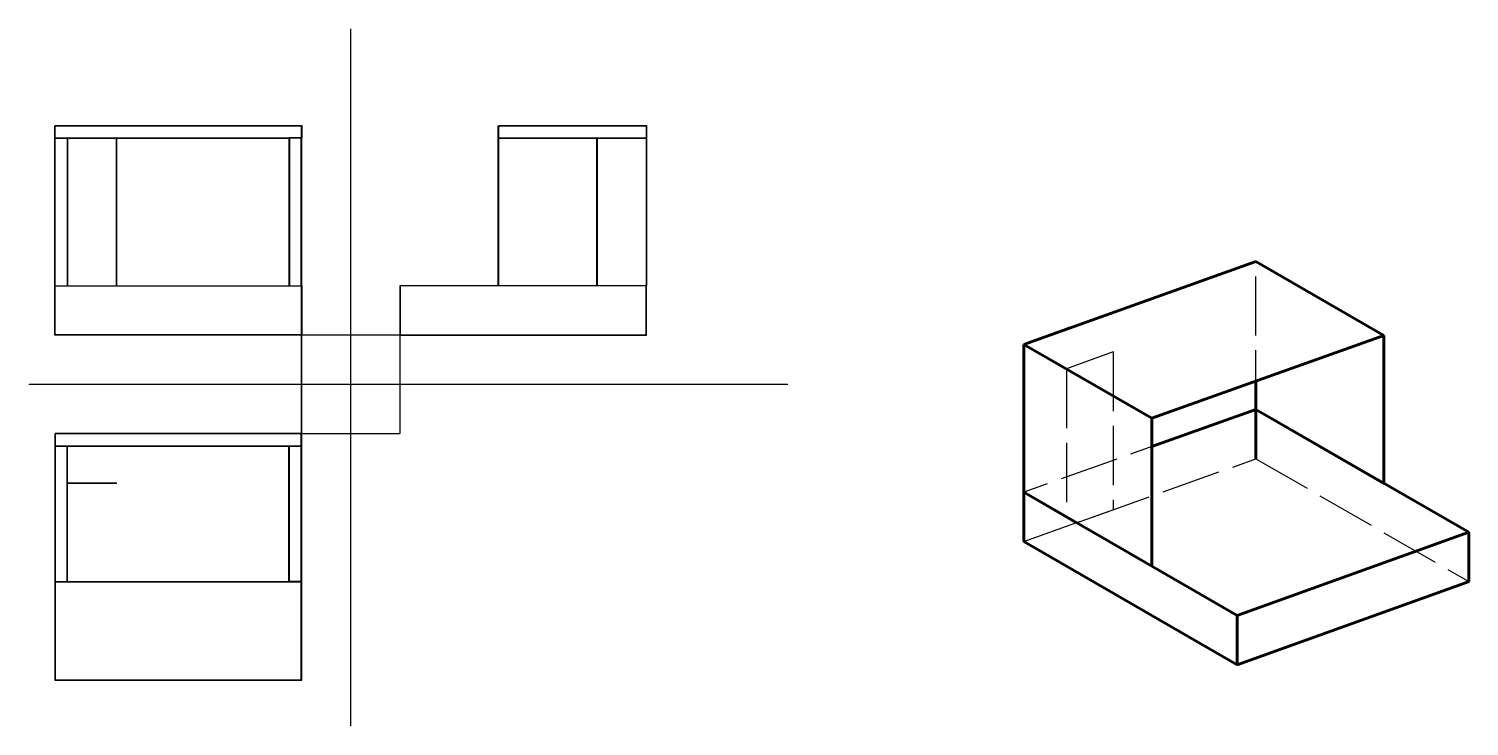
# Model space of a CAD drawing. Header units: millimetres. Extents: x 0 to 292, y 0 to 142.
import ezdxf

# ---------------------------------------------------------------- set-up
doc = ezdxf.new("R2010")
doc.units = ezdxf.units.MM
doc.linetypes.add('ACAD_ISO02W100', pattern=[15, 12, -3])
doc.layers.get('0').update_dxf_attribs({"lineweight": 9, "true_color": 0xd6d6d6})
doc.layers.add('01 Contornos visibles', color=3, linetype='Continuous', lineweight=60)
doc.layers.add('02 Contornos no visibles', color=5, linetype='ACAD_ISO02W100', lineweight=30)
doc.layers.add('Layer1', color=3, linetype='Continuous')
doc.layers.add('Layer2', color=5, linetype='Continuous')

msp = doc.modelspace()

# ---------------------------------------------------------------- linework, layer by layer
for p, q in [((65.28, 0), (65.28, 141.44)), ((65.28, 0.01), (65.28, 141.44)), ((65.36, 0.06), (65.36, 141.5)), ((65.38, 0.05), (65.38, 141.49)), ((55.28, 59.32), (55.28, 79.32)), ((55.28, 79.32), (75.28, 79.32)), ((55.28, 59.32), (55.28, 79.32)), ((55.28, 79.32), (75.28, 79.32)), ((55.36, 59.38), (55.36, 79.38)), ((55.36, 79.38), (75.36, 79.38)), ((55.38, 59.36), (55.38, 79.36)), ((55.38, 79.36), (75.38, 79.36)), ((75.28, 79.32), (75.28, 69.32)), ((75.28, 79.32), (75.28, 69.32)), ((75.36, 79.38), (75.36, 69.38)), ((75.38, 79.36), (75.38, 69.36)), ((153.9, 69.32), (0, 69.32)), ((153.91, 69.32), (0, 69.32)), ((153.98, 69.38), (0.08, 69.38)), ((154.01, 69.36), (0.1, 69.36)), ((55.28, 69.32), (153.9, 69.32)), ((55.28, 69.32), (153.91, 69.32)), ((55.36, 69.38), (153.98, 69.38)), ((55.38, 69.36), (154.01, 69.36)), ((75.28, 59.32), (75.28, 69.32)), ((75.28, 59.32), (75.28, 69.32)), ((75.36, 59.38), (75.36, 69.38)), ((75.38, 59.36), (75.38, 69.36)), ((55.28, 59.32), (75.28, 59.32)), ((55.28, 59.32), (75.28, 59.32)), ((55.36, 59.38), (75.36, 59.38)), ((55.38, 59.36), (75.38, 59.36)), ((65.28, 59.32), (65.28, 0)), ((65.28, 59.32), (65.28, 0.01)), ((65.36, 59.38), (65.36, 0.06)), ((65.38, 59.36), (65.38, 0.05))]:
    msp.add_line(p, q)
at = {"layer": '01 Contornos visibles'}
for p, q in [((201.94, 77.47), (249.04, 94.27)), ((275.02, 79.27), (249.04, 94.27)), ((201.94, 77.47), (211.36, 80.83)), ((227.92, 62.47), (275.02, 79.27)), ((275.02, 49.27), (275.02, 79.27)), ((201.94, 47.47), (201.94, 77.47)), ((227.92, 62.47), (201.94, 77.47)), ((249.04, 64.27), (249.04, 70)), ((227.92, 56.74), (249.04, 64.27)), ((227.92, 32.47), (227.92, 62.47)), ((249.04, 54.27), (249.04, 64.27)), ((292.21, 39.34), (249.04, 64.27)), ((249.04, 64.27), (275.02, 49.27)), ((201.94, 37.47), (201.94, 47.47)), ((201.94, 47.47), (245.24, 22.47)), ((201.94, 47.47), (227.92, 32.47)), ((201.94, 47.47), (212.65, 41.29)), ((245.24, 22.47), (292.21, 39.34)), ((292.21, 29.34), (292.21, 39.34)), ((245.24, 12.47), (201.94, 37.47)), ((245.24, 12.47), (292.31, 29.34)), ((245.24, 12.47), (245.24, 22.47))]:
    msp.add_line(p, q, dxfattribs=at)
at = {"layer": '02 Contornos no visibles'}
for p, q in [((249.04, 64.27), (249.04, 94.27)), ((220.08, 75.93), (210.57, 72.49)), ((220.08, 75.93), (220.08, 43.94)), ((210.57, 72.49), (210.57, 42.49)), ((249.04, 64.27), (201.94, 47.47)), ((201.94, 37.47), (249.04, 54.27)), ((249.04, 54.27), (292.21, 29.34)), ((212.65, 41.29), (222.07, 44.65))]:
    msp.add_line(p, q, dxfattribs=at)
at = {"layer": 'Layer1'}
for p, q in [((5.28, 119.32), (5.28, 121.82)), ((5.28, 121.82), (55.28, 121.82)), ((5.28, 119.32), (5.28, 121.82)), ((5.28, 121.82), (55.28, 121.82)), ((5.36, 119.38), (5.36, 121.88)), ((5.36, 121.88), (55.36, 121.88)), ((5.38, 119.36), (5.38, 121.86)), ((5.38, 121.86), (55.38, 121.86)), ((55.28, 121.82), (55.28, 119.32)), ((55.28, 121.82), (55.28, 119.32)), ((55.36, 121.88), (55.36, 119.38)), ((55.38, 121.86), (55.38, 119.36)), ((95.28, 119.32), (95.28, 121.82)), ((95.28, 121.82), (125.28, 121.82)), ((95.28, 119.32), (95.28, 121.82)), ((95.28, 121.82), (125.28, 121.82)), ((95.36, 119.38), (95.36, 121.88)), ((95.36, 121.88), (125.36, 121.88)), ((95.38, 119.36), (95.38, 121.86)), ((95.38, 121.86), (125.38, 121.86)), ((125.28, 121.82), (125.28, 89.32)), ((125.28, 121.82), (125.28, 89.32)), ((125.36, 121.88), (125.36, 89.38)), ((125.38, 121.86), (125.38, 89.36)), ((5.28, 89.32), (5.28, 119.32)), ((5.28, 119.32), (7.78, 119.32)), ((5.28, 89.32), (5.28, 119.32)), ((5.28, 119.32), (7.78, 119.32)), ((5.36, 89.38), (5.36, 119.38)), ((5.36, 119.38), (7.86, 119.38)), ((5.38, 89.36), (5.38, 119.36)), ((5.38, 119.36), (7.88, 119.36)), ((7.78, 119.32), (7.78, 89.32)), ((7.78, 119.32), (52.78, 119.32)), ((7.78, 119.32), (7.78, 89.32)), ((7.78, 119.32), (52.78, 119.32)), ((7.86, 119.38), (7.86, 89.38)), ((7.86, 119.38), (52.86, 119.38)), ((7.88, 119.36), (7.88, 89.36)), ((7.88, 119.36), (52.88, 119.36)), ((17.78, 89.32), (17.78, 119.32)), ((17.78, 89.32), (17.78, 119.32)), ((17.86, 89.38), (17.86, 119.38)), ((17.88, 89.36), (17.88, 119.36)), ((55.28, 119.32), (52.78, 119.32)), ((52.78, 119.32), (52.78, 89.32)), ((55.28, 119.32), (52.78, 119.32)), ((52.78, 119.32), (52.78, 89.32)), ((55.36, 119.38), (52.86, 119.38)), ((52.86, 119.38), (52.86, 89.38)), ((55.38, 119.36), (52.88, 119.36)), ((52.88, 119.36), (52.88, 89.36)), ((55.28, 89.32), (55.28, 119.32)), ((55.28, 89.32), (55.28, 119.32)), ((55.36, 89.38), (55.36, 119.38)), ((55.38, 89.36), (55.38, 119.36)), ((95.28, 89.32), (95.28, 119.32)), ((95.28, 119.32), (125.28, 119.32)), ((95.28, 89.32), (95.28, 119.32)), ((95.28, 119.32), (125.28, 119.32)), ((95.36, 89.38), (95.36, 119.38)), ((95.36, 119.38), (125.36, 119.38)), ((95.38, 89.36), (95.38, 119.36)), ((95.38, 119.36), (125.38, 119.36)), ((5.28, 79.32), (5.28, 89.32)), ((5.28, 89.32), (55.28, 89.32)), ((5.28, 79.32), (5.28, 89.32)), ((5.28, 89.32), (55.28, 89.32)), ((5.36, 79.38), (5.36, 89.38)), ((5.36, 89.38), (55.36, 89.38)), ((5.38, 79.36), (5.38, 89.36)), ((5.38, 89.36), (55.38, 89.36)), ((7.78, 89.32), (17.78, 89.32)), ((7.78, 89.32), (17.78, 89.32)), ((7.86, 89.38), (17.86, 89.38)), ((7.88, 89.36), (17.88, 89.36)), ((55.28, 89.32), (55.28, 79.32)), ((55.28, 89.32), (55.28, 79.32)), ((55.36, 89.38), (55.36, 79.38)), ((55.38, 89.36), (55.38, 79.36)), ((125.28, 89.32), (75.28, 89.32)), ((75.28, 89.32), (75.28, 79.32)), ((125.28, 89.32), (75.28, 89.32)), ((75.28, 89.32), (75.28, 79.32)), ((125.36, 89.38), (75.36, 89.38)), ((75.36, 89.38), (75.36, 79.38)), ((125.38, 89.36), (75.38, 89.36)), ((75.38, 89.36), (75.38, 79.36)), ((125.28, 89.32), (95.28, 89.32)), ((125.28, 89.32), (95.28, 89.32)), ((125.36, 89.38), (95.36, 89.38)), ((125.38, 89.36), (95.38, 89.36)), ((125.28, 79.32), (125.28, 89.32)), ((125.28, 79.32), (125.28, 89.32)), ((125.36, 79.38), (125.36, 89.38)), ((125.38, 79.36), (125.38, 89.36)), ((55.28, 79.32), (5.28, 79.32)), ((55.28, 79.32), (5.28, 79.32)), ((55.36, 79.38), (5.36, 79.38)), ((55.38, 79.36), (5.38, 79.36)), ((75.28, 79.32), (125.28, 79.32)), ((75.28, 79.32), (125.28, 79.32)), ((75.36, 79.38), (125.36, 79.38)), ((75.38, 79.36), (125.38, 79.36)), ((55.28, 59.32), (5.28, 59.32)), ((5.28, 59.32), (5.28, 9.32)), ((5.28, 59.32), (5.28, 29.32)), ((5.28, 59.32), (5.28, 56.82)), ((55.28, 59.32), (5.28, 59.32)), ((5.28, 59.32), (5.28, 9.32)), ((5.28, 59.32), (5.28, 29.32)), ((5.28, 59.32), (5.28, 56.82)), ((55.36, 59.38), (5.36, 59.38)), ((5.36, 59.38), (5.36, 9.38)), ((5.36, 59.38), (5.36, 29.38)), ((5.36, 59.38), (5.36, 56.88)), ((55.38, 59.36), (5.38, 59.36)), ((5.38, 59.36), (5.38, 9.36)), ((5.38, 59.36), (5.38, 29.36)), ((5.38, 59.36), (5.38, 56.86)), ((55.28, 9.32), (55.28, 59.32)), ((55.28, 9.32), (55.28, 59.32)), ((55.36, 9.38), (55.36, 59.38)), ((55.38, 9.36), (55.38, 59.36)), ((5.28, 56.82), (55.28, 56.82)), ((5.28, 56.82), (55.28, 56.82)), ((5.36, 56.88), (55.36, 56.88)), ((5.38, 56.86), (55.38, 56.86)), ((7.78, 29.32), (7.78, 56.82)), ((7.78, 29.32), (7.78, 56.82)), ((7.86, 29.38), (7.86, 56.88)), ((7.88, 29.36), (7.88, 56.86)), ((52.78, 29.32), (52.78, 56.82)), ((52.78, 29.32), (52.78, 56.82)), ((52.86, 29.38), (52.86, 56.88)), ((52.88, 29.36), (52.88, 56.86)), ((5.28, 29.32), (55.28, 29.32)), ((5.28, 29.32), (7.78, 29.32)), ((5.28, 29.32), (55.28, 29.32)), ((5.28, 29.32), (7.78, 29.32)), ((5.36, 29.38), (55.36, 29.38)), ((5.36, 29.38), (7.86, 29.38)), ((5.38, 29.36), (55.38, 29.36)), ((5.38, 29.36), (7.88, 29.36)), ((55.28, 29.32), (52.78, 29.32)), ((55.28, 29.32), (52.78, 29.32)), ((55.36, 29.38), (52.86, 29.38)), ((55.38, 29.36), (52.88, 29.36)), ((55.28, 29.32), (54.78, 29.32)), ((55.28, 29.32), (54.78, 29.32)), ((55.36, 29.38), (54.86, 29.38)), ((55.38, 29.36), (54.88, 29.36)), ((5.28, 9.32), (55.28, 9.32)), ((5.28, 9.32), (55.28, 9.32)), ((5.36, 9.38), (55.36, 9.38)), ((5.38, 9.36), (55.38, 9.36))]:
    msp.add_line(p, q, dxfattribs=at)
at = {"layer": 'Layer2'}
for p, q in [((115.28, 89.32), (115.28, 119.32)), ((115.28, 89.32), (115.28, 119.32)), ((115.36, 89.38), (115.36, 119.38)), ((115.38, 89.36), (115.38, 119.36)), ((125.28, 89.32), (115.28, 89.32)), ((125.28, 89.32), (115.28, 89.32)), ((125.36, 89.38), (115.36, 89.38)), ((125.38, 89.36), (115.38, 89.36)), ((5.28, 59.32), (5.28, 49.32)), ((5.28, 59.32), (5.28, 49.32)), ((5.36, 59.38), (5.36, 49.38)), ((5.38, 59.36), (5.38, 49.36)), ((7.78, 49.32), (17.78, 49.32)), ((7.78, 49.32), (17.78, 49.32)), ((7.86, 49.38), (17.86, 49.38)), ((7.88, 49.36), (17.88, 49.36))]:
    msp.add_line(p, q, dxfattribs=at)

doc.saveas('drawing.dxf')
